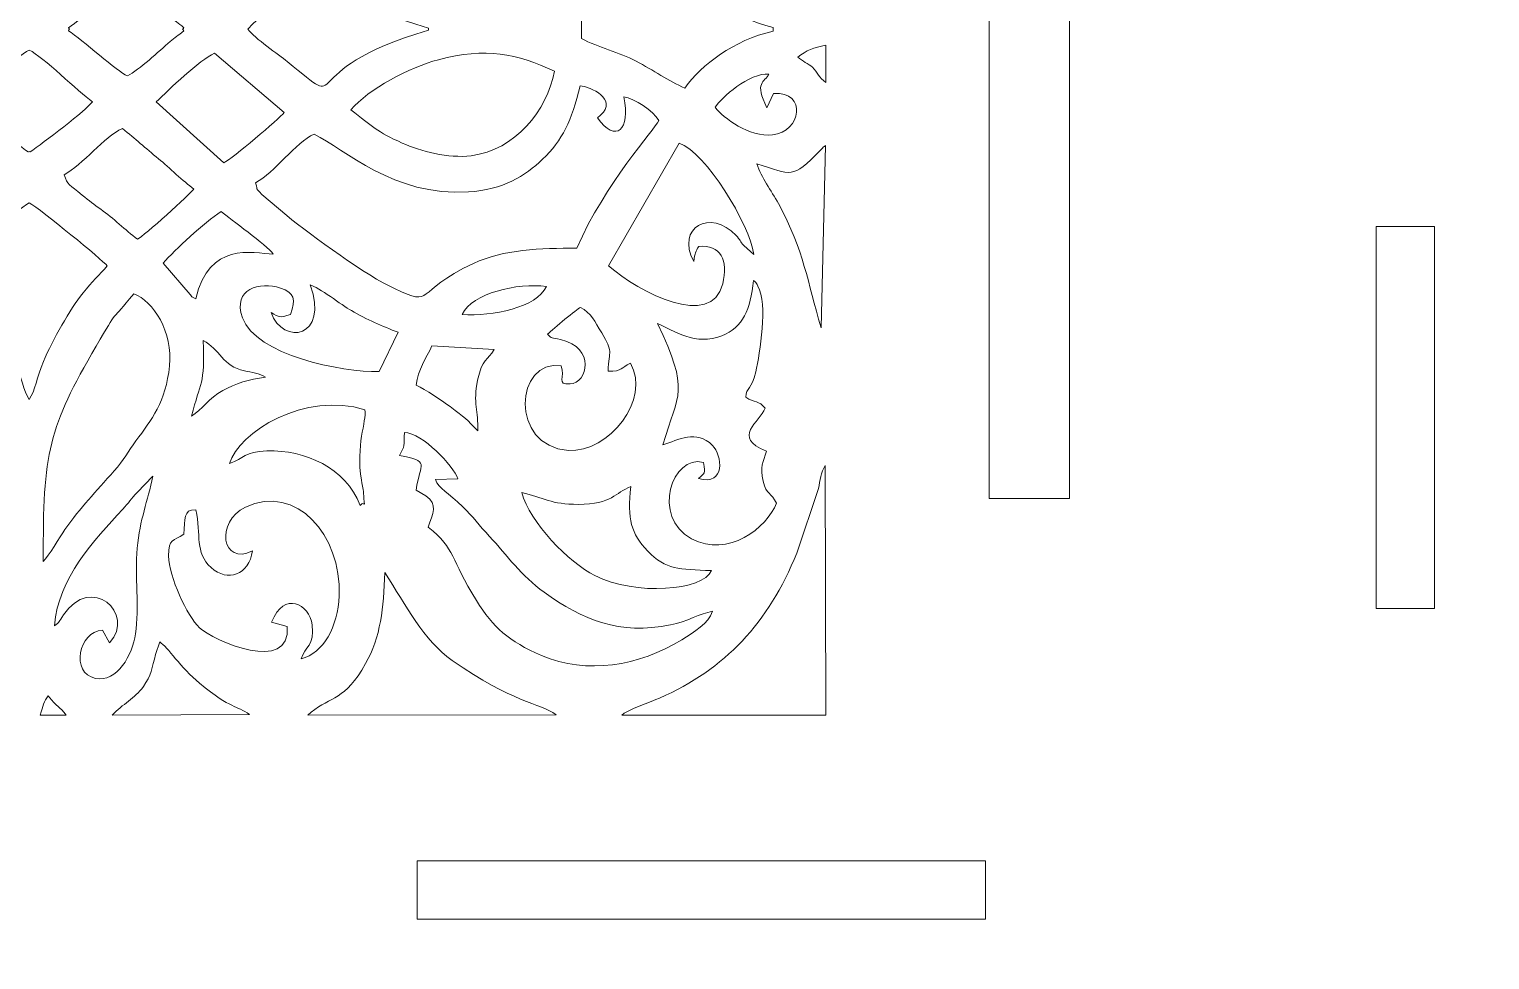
# Model space of a CAD drawing. Header units: millimetres. Extents: x 157 to 646, y -202 to 630.
# Drawn here: x 432.3 to 522.6, y 389 to 446.5 of the extents above; entities that cross this region are included whole.
import ezdxf

# ---------------------------------------------------------------- set-up
doc = ezdxf.new("R2010")
doc.units = ezdxf.units.MM
doc.header["$MEASUREMENT"] = 0
doc.layers.add('layer 1', color=7, linetype='Continuous')

msp = doc.modelspace()

# ---------------------------------------------------------------- linework, layer by layer
at = {"layer": 'layer 1', "color": 240, "lineweight": 9}
for points, knots in [([(157.1514, 506.4766), (157.1514, 506.4766), (157.1514, 391.4766), (157.1514, 391.4766), (157.1514, 391.4766), (157.1399, 390.9431), (157.7854, 387.4766), (161.5119, 387.4766), (161.5119, 387.4766), (280.1487, 387.4766), (428.5206, 387.4501), (534.1882, 387.4501), (534.1882, 387.4501), (534.1882, 394.6359), (534.1882, 389.1493), (534.1882, 407.7217), (534.1882, 407.7217), (529.1451, 409.8348), (525.5787, 414.8287), (525.5787, 420.6156), (525.5787, 420.6156), (525.5787, 420.6156), (525.5787, 481.3641), (525.5787, 481.3641), (525.5787, 481.3641), (525.5787, 487.151), (529.1451, 492.1449), (534.1882, 494.258), (534.1882, 494.258), (534.1882, 494.258), (534.1882, 510.5031), (534.1882, 510.5031), (534.1882, 510.5031), (428.5206, 510.5031), (280.1487, 510.4766), (161.5119, 510.4766), (161.5119, 510.4766), (157.7854, 510.4766), (157.1399, 507.0101), (157.1514, 506.4766)], [0, 0, 0, 0, 0.0909091, 0.0909091, 0.0909091, 0.0909091, 0.1818182, 0.1818182, 0.1818182, 0.1818182, 0.2727273, 0.2727273, 0.2727273, 0.2727273, 0.3636364, 0.3636364, 0.3636364, 0.3636364, 0.4545455, 0.4545455, 0.4545455, 0.4545455, 0.5454545, 0.5454545, 0.5454545, 0.5454545, 0.6363636, 0.6363636, 0.6363636, 0.6363636, 0.7272727, 0.7272727, 0.7272727, 0.7272727, 0.8181818, 0.8181818, 0.8181818, 0.8181818, 1, 1, 1, 1]), ([(456.9811, 446.4098), (448.2666, 443.8997), (452.352, 441.1815), (448.2524, 444.4736), (448.2524, 444.4736), (447.7213, 444.9002), (446.2394, 445.9159), (445.8163, 446.4766), (445.8163, 446.4766), (446.2394, 447.0373), (447.7213, 448.053), (448.2524, 448.4796), (448.2524, 448.4796), (452.352, 451.7717), (448.2666, 449.0535), (456.9811, 446.5434), (456.9811, 446.5434), (456.9811, 446.5434), (456.9811, 446.4098), (456.9811, 446.4098)], [0, 0, 0, 0, 0.1666667, 0.1666667, 0.1666667, 0.1666667, 0.3333333, 0.3333333, 0.3333333, 0.3333333, 0.5, 0.5, 0.5, 0.5, 0.6666667, 0.6666667, 0.6666667, 0.6666667, 1, 1, 1, 1]), ([(472.8265, 442.8439), (471.8741, 443.2558), (470.8482, 443.9595), (469.8248, 444.5007), (469.8248, 444.5007), (468.7705, 445.0581), (467.465, 445.3537), (466.4536, 445.897), (466.4536, 445.897), (466.4536, 445.897), (466.4473, 446.4766), (466.4473, 446.4766), (466.4473, 446.4766), (466.4473, 446.4766), (466.4536, 447.0562), (466.4536, 447.0562), (466.4536, 447.0562), (467.465, 447.5995), (468.7705, 447.8951), (469.8248, 448.4525), (469.8248, 448.4525), (470.8482, 448.9937), (471.8741, 449.6974), (472.8265, 450.1093), (472.8265, 450.1093), (473.9015, 448.642), (475.8324, 447.1802), (478.2864, 446.5898), (478.2864, 446.5898), (478.2864, 446.5898), (478.2864, 446.3634), (478.2864, 446.3634), (478.2864, 446.3634), (475.8324, 445.773), (473.9015, 444.3112), (472.8265, 442.8439)], [0, 0, 0, 0, 0.1, 0.1, 0.1, 0.1, 0.2, 0.2, 0.2, 0.2, 0.3, 0.3, 0.3, 0.3, 0.4, 0.4, 0.4, 0.4, 0.5, 0.5, 0.5, 0.5, 0.6, 0.6, 0.6, 0.6, 0.7, 0.7, 0.7, 0.7, 0.8, 0.8, 0.8, 0.8, 1, 1, 1, 1]), ([(438.3675, 443.5865), (437.7704, 443.8495), (435.5475, 445.8293), (434.7263, 446.3865), (434.7263, 446.3865), (434.741, 446.4137), (434.7609, 446.444), (434.7853, 446.4766), (434.7853, 446.4766), (434.7609, 446.5092), (434.741, 446.5395), (434.7263, 446.5667), (434.7263, 446.5667), (435.5475, 447.1239), (437.7704, 449.1037), (438.3675, 449.3667), (438.3675, 449.3667), (439.1092, 448.974), (440.3116, 447.8495), (441.0074, 447.2377), (441.0074, 447.2377), (441.313, 446.969), (441.4873, 446.8988), (441.8515, 446.5667), (441.8515, 446.5667), (441.8415, 446.5475), (441.8176, 446.5168), (441.782, 446.4766), (441.782, 446.4766), (441.8176, 446.4364), (441.8415, 446.4057), (441.8515, 446.3865), (441.8515, 446.3865), (441.4873, 446.0544), (441.313, 445.9842), (441.0074, 445.7155), (441.0074, 445.7155), (440.3116, 445.1037), (439.1092, 443.9792), (438.3675, 443.5865)], [0, 0, 0, 0, 0.0909091, 0.0909091, 0.0909091, 0.0909091, 0.1818182, 0.1818182, 0.1818182, 0.1818182, 0.2727273, 0.2727273, 0.2727273, 0.2727273, 0.3636364, 0.3636364, 0.3636364, 0.3636364, 0.4545455, 0.4545455, 0.4545455, 0.4545455, 0.5454545, 0.5454545, 0.5454545, 0.5454545, 0.6363636, 0.6363636, 0.6363636, 0.6363636, 0.7272727, 0.7272727, 0.7272727, 0.7272727, 0.8181818, 0.8181818, 0.8181818, 0.8181818, 1, 1, 1, 1]), ([(452.1845, 441.4909), (453.2761, 442.7906), (455.8105, 444.1263), (457.5925, 444.5909), (457.5925, 444.5909), (460.5454, 445.3605), (462.4345, 445.0003), (464.7685, 443.8785), (464.7685, 443.8785), (464.3396, 441.4679), (462.3341, 438.9942), (459.6202, 438.6571), (459.6202, 438.6571), (458.202, 438.481), (456.4956, 438.9402), (455.3558, 439.4447), (455.3558, 439.4447), (453.7988, 440.1336), (453.5024, 440.4737), (452.1845, 441.4909)], [0, 0, 0, 0, 0.1666667, 0.1666667, 0.1666667, 0.1666667, 0.3333333, 0.3333333, 0.3333333, 0.3333333, 0.5, 0.5, 0.5, 0.5, 0.6666667, 0.6666667, 0.6666667, 0.6666667, 1, 1, 1, 1]), ([(479.8175, 444.7546), (480.3424, 445.1689), (480.801, 445.347), (481.5485, 445.4857), (481.5485, 445.4857), (481.5485, 445.4857), (481.5418, 443.1923), (481.5418, 443.1923), (481.5418, 443.1923), (481.1115, 443.4913), (481.0772, 443.7941), (480.7191, 444.1228), (480.7191, 444.1228), (480.4652, 444.3556), (480.1026, 444.4948), (479.8175, 444.7546)], [0, 0, 0, 0, 0.2, 0.2, 0.2, 0.2, 0.4, 0.4, 0.4, 0.4, 0.6, 0.6, 0.6, 0.6, 1, 1, 1, 1]), ([(432.3635, 438.8894), (432.3444, 438.8972), (432.3213, 438.9085), (432.2951, 438.9223), (432.2951, 438.9223), (432.2689, 438.9085), (432.2458, 438.8972), (432.2267, 438.8894), (432.2267, 438.8894), (431.4868, 439.4455), (428.7272, 441.4687), (428.3886, 441.9975), (428.3886, 441.9975), (429.2736, 442.6081), (431.4428, 444.7922), (432.2951, 445.1846), (432.2951, 445.1846), (433.1474, 444.7922), (435.3166, 442.6081), (436.2016, 441.9975), (436.2016, 441.9975), (435.863, 441.4687), (433.1034, 439.4455), (432.3635, 438.8894)], [0, 0, 0, 0, 0.1428571, 0.1428571, 0.1428571, 0.1428571, 0.2857143, 0.2857143, 0.2857143, 0.2857143, 0.4285714, 0.4285714, 0.4285714, 0.4285714, 0.5714286, 0.5714286, 0.5714286, 0.5714286, 0.7142857, 0.7142857, 0.7142857, 0.7142857, 1, 1, 1, 1]), ([(444.3384, 438.229), (444.3384, 438.229), (440.1517, 441.9805), (440.1517, 441.9805), (440.1517, 441.9805), (440.9253, 442.7477), (442.8318, 444.569), (443.7558, 444.995), (443.7558, 444.995), (443.7558, 444.995), (448.0564, 441.3277), (448.0564, 441.3277), (448.0564, 441.3277), (447.7586, 440.9508), (444.8244, 438.457), (444.3384, 438.229)], [0, 0, 0, 0, 0.2, 0.2, 0.2, 0.2, 0.4, 0.4, 0.4, 0.4, 0.6, 0.6, 0.6, 0.6, 1, 1, 1, 1]), ([(474.7117, 441.6541), (475.0427, 442.2144), (476.8524, 443.8088), (478.0367, 443.7066), (478.0367, 443.7066), (477.7592, 443.1802), (477.1035, 443.2255), (477.9032, 441.6242), (477.9032, 441.6242), (477.9032, 441.6242), (478.3129, 442.5054), (478.3129, 442.5054), (478.3129, 442.5054), (480.4165, 442.6324), (480.0437, 440.1423), (478.2463, 439.9516), (478.2463, 439.9516), (476.8408, 439.8024), (475.2042, 440.9788), (474.7117, 441.6541)], [0, 0, 0, 0, 0.1666667, 0.1666667, 0.1666667, 0.1666667, 0.3333333, 0.3333333, 0.3333333, 0.3333333, 0.5, 0.5, 0.5, 0.5, 0.6666667, 0.6666667, 0.6666667, 0.6666667, 1, 1, 1, 1]), ([(466.1554, 432.9512), (463.9125, 432.9422), (461.6185, 432.8692), (459.7715, 432.0064), (459.7715, 432.0064), (455.9272, 430.2108), (457.4516, 429.2841), (454.8792, 430.4469), (454.8792, 430.4469), (453.1909, 431.2098), (449.817, 433.6811), (448.2153, 434.9595), (448.2153, 434.9595), (448.2153, 434.9595), (446.683, 436.2583), (446.683, 436.2583), (446.683, 436.2583), (446.2144, 436.8027), (446.488, 436.3353), (446.296, 436.9925), (446.296, 436.9925), (447.4498, 437.5959), (448.7717, 439.4714), (449.9138, 439.9906), (449.9138, 439.9906), (451.8155, 439.0578), (454.7993, 436.1307), (459.4641, 436.4191), (459.4641, 436.4191), (461.5724, 436.5495), (462.9527, 437.4089), (464.0301, 438.4382), (464.0301, 438.4382), (465.2783, 439.6306), (465.8173, 440.7759), (466.3646, 442.9853), (466.3646, 442.9853), (466.9825, 442.9132), (468.7177, 442.1618), (467.6244, 441.162), (467.6244, 441.162), (467.6244, 441.162), (467.4285, 441.0014), (467.4285, 441.0014), (467.4285, 441.0014), (468.5592, 439.403), (469.5099, 440.2566), (469.0565, 442.289), (469.0565, 442.289), (469.7186, 442.2051), (470.8821, 441.4368), (471.2191, 440.8381), (471.2191, 440.8381), (470.9776, 440.276), (467.9089, 436.9668), (466.1554, 432.9512)], [0, 0, 0, 0, 0.0666667, 0.0666667, 0.0666667, 0.0666667, 0.1333333, 0.1333333, 0.1333333, 0.1333333, 0.2, 0.2, 0.2, 0.2, 0.2666667, 0.2666667, 0.2666667, 0.2666667, 0.3333333, 0.3333333, 0.3333333, 0.3333333, 0.4, 0.4, 0.4, 0.4, 0.4666667, 0.4666667, 0.4666667, 0.4666667, 0.5333333, 0.5333333, 0.5333333, 0.5333333, 0.6, 0.6, 0.6, 0.6, 0.6666667, 0.6666667, 0.6666667, 0.6666667, 0.7333333, 0.7333333, 0.7333333, 0.7333333, 0.8, 0.8, 0.8, 0.8, 0.8666667, 0.8666667, 0.8666667, 0.8666667, 1, 1, 1, 1]), ([(438.9833, 433.5034), (438.2296, 434.067), (437.498, 434.8025), (436.7263, 435.346), (436.7263, 435.346), (436.2745, 435.6642), (436.0238, 435.8649), (435.5675, 436.2312), (435.5675, 436.2312), (434.7722, 436.8694), (434.6738, 436.8431), (434.4516, 437.487), (434.4516, 437.487), (435.6261, 438.0974), (436.9127, 439.8384), (438.0596, 440.3447), (438.0596, 440.3447), (438.8621, 439.6835), (439.4631, 439.1548), (440.2905, 438.4705), (440.2905, 438.4705), (440.9587, 437.9178), (441.8203, 437.0786), (442.4689, 436.5953), (442.4689, 436.5953), (442.2587, 436.3013), (439.3788, 433.6739), (438.9833, 433.5034)], [0, 0, 0, 0, 0.125, 0.125, 0.125, 0.125, 0.25, 0.25, 0.25, 0.25, 0.375, 0.375, 0.375, 0.375, 0.5, 0.5, 0.5, 0.5, 0.625, 0.625, 0.625, 0.625, 0.75, 0.75, 0.75, 0.75, 1, 1, 1, 1]), ([(473.3906, 432.124), (473.4633, 432.6561), (473.492, 432.73), (473.6913, 433.054), (473.6913, 433.054), (475.0399, 433.1502), (475.5255, 432.2097), (475.1751, 430.7389), (475.1751, 430.7389), (474.5012, 427.911), (470.0108, 430.1863), (468.1227, 431.8629), (468.1227, 431.8629), (468.1227, 431.8629), (472.4788, 439.4328), (472.4788, 439.4328), (472.4788, 439.4328), (474.1191, 438.8906), (476.8393, 434.4236), (477.1033, 432.5619), (477.1033, 432.5619), (477.1033, 432.5619), (476.4714, 433.1001), (476.4714, 433.1001), (476.4714, 433.1001), (476.2585, 433.3685), (476.2678, 433.45), (476.0001, 433.7334), (476.0001, 433.7334), (474.425, 435.4008), (472.2466, 434.2449), (473.3906, 432.124)], [0, 0, 0, 0, 0.1111111, 0.1111111, 0.1111111, 0.1111111, 0.2222222, 0.2222222, 0.2222222, 0.2222222, 0.3333333, 0.3333333, 0.3333333, 0.3333333, 0.4444444, 0.4444444, 0.4444444, 0.4444444, 0.5555556, 0.5555556, 0.5555556, 0.5555556, 0.6666667, 0.6666667, 0.6666667, 0.6666667, 0.7777778, 0.7777778, 0.7777778, 0.7777778, 1, 1, 1, 1]), ([(477.2925, 438.1502), (479.4842, 437.5087), (479.4128, 437.1324), (481.2299, 439.0106), (481.2299, 439.0106), (481.4535, 439.2417), (481.2822, 439.0935), (481.5402, 439.2999), (481.5402, 439.2999), (481.5402, 439.2999), (481.2559, 428.0303), (481.2559, 428.0303), (481.2559, 428.0303), (480.409, 430.8895), (480.2211, 432.7101), (478.6205, 435.6968), (478.6205, 435.6968), (478.1709, 436.5357), (477.5588, 437.2835), (477.2925, 438.1502)], [0, 0, 0, 0, 0.1666667, 0.1666667, 0.1666667, 0.1666667, 0.3333333, 0.3333333, 0.3333333, 0.3333333, 0.5, 0.5, 0.5, 0.5, 0.6666667, 0.6666667, 0.6666667, 0.6666667, 1, 1, 1, 1]), ([(432.2951, 435.7411), (433.0229, 435.339), (436.8321, 432.2033), (437.1165, 431.8629), (437.1165, 431.8629), (436.6538, 431.2967), (436.1707, 430.8711), (435.6331, 430.1904), (435.6331, 430.1904), (434.7909, 429.1242), (433.7656, 427.3163), (433.1746, 425.9315), (433.1746, 425.9315), (432.7553, 424.9494), (432.6699, 424.1422), (432.2951, 423.5912), (432.2951, 423.5912), (431.9203, 424.1422), (431.8349, 424.9494), (431.4156, 425.9315), (431.4156, 425.9315), (430.8246, 427.3163), (429.7993, 429.1242), (428.9571, 430.1904), (428.9571, 430.1904), (428.4195, 430.8711), (427.9364, 431.2967), (427.4737, 431.8629), (427.4737, 431.8629), (427.7581, 432.2033), (431.5673, 435.339), (432.2951, 435.7411)], [0, 0, 0, 0, 0.1111111, 0.1111111, 0.1111111, 0.1111111, 0.2222222, 0.2222222, 0.2222222, 0.2222222, 0.3333333, 0.3333333, 0.3333333, 0.3333333, 0.4444444, 0.4444444, 0.4444444, 0.4444444, 0.5555556, 0.5555556, 0.5555556, 0.5555556, 0.6666667, 0.6666667, 0.6666667, 0.6666667, 0.7777778, 0.7777778, 0.7777778, 0.7777778, 1, 1, 1, 1]), ([(442.5903, 429.8204), (442.0506, 430.1143), (442.5662, 429.773), (442.2509, 430.073), (442.2509, 430.073), (442.2509, 430.073), (440.5733, 432.0129), (440.5733, 432.0129), (440.5733, 432.0129), (441.2992, 432.8596), (443.1142, 434.5128), (444.168, 435.2157), (444.168, 435.2157), (444.7193, 434.7224), (446.9711, 433.1572), (447.3848, 432.5779), (447.3848, 432.5779), (446.0802, 432.6423), (443.4194, 433.3693), (442.5903, 429.8204)], [0, 0, 0, 0, 0.1666667, 0.1666667, 0.1666667, 0.1666667, 0.3333333, 0.3333333, 0.3333333, 0.3333333, 0.5, 0.5, 0.5, 0.5, 0.6666667, 0.6666667, 0.6666667, 0.6666667, 1, 1, 1, 1]), ([(519.1882, 434.2766), (519.1882, 434.2766), (515.5882, 434.2766), (515.5882, 434.2766), (515.5882, 434.2766), (515.5882, 434.2766), (515.5882, 410.6766), (515.5882, 410.6766), (515.5882, 410.6766), (515.5882, 410.6766), (519.1882, 410.6766), (519.1882, 410.6766), (519.1882, 410.6766), (519.1882, 410.6766), (519.1882, 434.2766), (519.1882, 434.2766)], [0, 0, 0, 0, 0.2, 0.2, 0.2, 0.2, 0.4, 0.4, 0.4, 0.4, 0.6, 0.6, 0.6, 0.6, 1, 1, 1, 1]), ([(453.9354, 425.3174), (451.6045, 425.2736), (446.2913, 426.3423), (445.4805, 428.6404), (445.4805, 428.6404), (444.8443, 430.4435), (446.553, 430.8957), (447.8267, 430.4794), (447.8267, 430.4794), (448.7169, 430.1885), (448.772, 429.7933), (448.4552, 428.837), (448.4552, 428.837), (447.722, 428.6422), (447.8099, 428.6579), (447.2458, 428.9741), (447.2458, 428.9741), (447.9953, 426.8935), (450.8603, 427.3943), (449.6646, 430.6853), (449.6646, 430.6853), (450.1851, 430.5203), (451.6253, 429.431), (452.2162, 429.0847), (452.2162, 429.0847), (453.1628, 428.53), (454.1372, 428.1235), (455.1089, 427.7438), (455.1089, 427.7438), (455.1089, 427.7438), (453.9354, 425.3174), (453.9354, 425.3174)], [0, 0, 0, 0, 0.1111111, 0.1111111, 0.1111111, 0.1111111, 0.2222222, 0.2222222, 0.2222222, 0.2222222, 0.3333333, 0.3333333, 0.3333333, 0.3333333, 0.4444444, 0.4444444, 0.4444444, 0.4444444, 0.5555556, 0.5555556, 0.5555556, 0.5555556, 0.6666667, 0.6666667, 0.6666667, 0.6666667, 0.7777778, 0.7777778, 0.7777778, 0.7777778, 1, 1, 1, 1]), ([(459.06, 428.8474), (459.6758, 430.1749), (462.4715, 430.8074), (464.2776, 430.5791), (464.2776, 430.5791), (463.6736, 429.272), (460.9438, 428.7141), (459.06, 428.8474)], [0, 0, 0, 0, 0.3333333, 0.3333333, 0.3333333, 0.3333333, 1, 1, 1, 1]), ([(473.9779, 419.7029), (474.1126, 418.9191), (474.1033, 419.1316), (473.6693, 418.705), (473.6693, 418.705), (475.399, 418.2467), (475.1415, 420.1406), (474.5379, 420.7577), (474.5379, 420.7577), (473.5531, 421.7645), (472.4243, 421.0991), (471.4724, 420.7852), (471.4724, 420.7852), (472.4455, 424.0698), (473.159, 424.0238), (471.144, 428.2984), (471.144, 428.2984), (472.1067, 427.8451), (473.5403, 426.8892), (475.1112, 427.5239), (475.1112, 427.5239), (476.4395, 428.0608), (476.8896, 429.1303), (477.0777, 430.9539), (477.0777, 430.9539), (477.333, 430.6978), (477.1717, 430.932), (477.3535, 430.5933), (477.3535, 430.5933), (477.9695, 429.4864), (477.4753, 426.4885), (477.2164, 425.2943), (477.2164, 425.2943), (476.9724, 424.1682), (476.6364, 424.3895), (476.598, 423.73), (476.598, 423.73), (477.1525, 423.3891), (477.4075, 423.5377), (477.7947, 423.0508), (477.7947, 423.0508), (477.4789, 422.19), (475.6969, 421.2712), (477.8739, 420.4004), (477.8739, 420.4004), (477.6918, 419.6959), (477.4448, 419.4865), (477.6776, 418.5356), (477.6776, 418.5356), (477.888, 417.677), (478.1867, 417.8745), (478.5023, 417.1761), (478.5023, 417.1761), (477.9064, 415.6802), (475.5204, 413.7693), (473.2486, 414.985), (473.2486, 414.985), (470.7436, 416.3253), (472.058, 420.2298), (473.9779, 419.7029)], [0, 0, 0, 0, 0.0625, 0.0625, 0.0625, 0.0625, 0.125, 0.125, 0.125, 0.125, 0.1875, 0.1875, 0.1875, 0.1875, 0.25, 0.25, 0.25, 0.25, 0.3125, 0.3125, 0.3125, 0.3125, 0.375, 0.375, 0.375, 0.375, 0.4375, 0.4375, 0.4375, 0.4375, 0.5, 0.5, 0.5, 0.5, 0.5625, 0.5625, 0.5625, 0.5625, 0.625, 0.625, 0.625, 0.625, 0.6875, 0.6875, 0.6875, 0.6875, 0.75, 0.75, 0.75, 0.75, 0.8125, 0.8125, 0.8125, 0.8125, 0.875, 0.875, 0.875, 0.875, 1, 1, 1, 1]), ([(433.1679, 413.5851), (433.1301, 420.4074), (433.502, 421.8211), (436.4353, 426.8984), (436.4353, 426.8984), (437.8448, 429.3382), (437.3016, 428.3016), (438.7556, 430.1185), (438.7556, 430.1185), (439.9806, 429.6897), (441.1855, 427.7342), (440.9704, 425.678), (440.9704, 425.678), (440.7333, 423.4107), (439.8673, 422.3637), (438.8883, 421.0289), (438.8883, 421.0289), (438.4284, 420.4018), (438.1236, 419.8166), (437.554, 419.1811), (437.554, 419.1811), (436.3675, 417.8572), (435.4833, 416.9322), (434.5055, 415.5631), (434.5055, 415.5631), (434.167, 415.089), (433.5083, 413.9088), (433.1679, 413.5851)], [0, 0, 0, 0, 0.125, 0.125, 0.125, 0.125, 0.25, 0.25, 0.25, 0.25, 0.375, 0.375, 0.375, 0.375, 0.5, 0.5, 0.5, 0.5, 0.625, 0.625, 0.625, 0.625, 0.75, 0.75, 0.75, 0.75, 1, 1, 1, 1]), ([(465.1848, 425.6654), (465.4679, 424.9681), (464.832, 424.5005), (465.7389, 424.555), (465.7389, 424.555), (466.8309, 424.6206), (467.3249, 426.8013), (465.1554, 427.2992), (465.1554, 427.2992), (464.5498, 427.4382), (464.6548, 427.3403), (464.3414, 427.62), (464.3414, 427.62), (464.7304, 427.9989), (466.1506, 429.1772), (466.3864, 429.284), (466.3864, 429.284), (467.0331, 428.9363), (467.2678, 428.4341), (467.6931, 427.7043), (467.6931, 427.7043), (468.4172, 426.4618), (468.1563, 426.7094), (468.0878, 425.3399), (468.0878, 425.3399), (469.0149, 425.3214), (468.8538, 425.5664), (469.4653, 425.8363), (469.4653, 425.8363), (470.758, 423.6025), (468.1326, 420.2891), (465.63, 420.4496), (465.63, 420.4496), (461.9364, 420.6865), (462.3637, 426.1334), (465.1848, 425.6654)], [0, 0, 0, 0, 0.1, 0.1, 0.1, 0.1, 0.2, 0.2, 0.2, 0.2, 0.3, 0.3, 0.3, 0.3, 0.4, 0.4, 0.4, 0.4, 0.5, 0.5, 0.5, 0.5, 0.6, 0.6, 0.6, 0.6, 0.7, 0.7, 0.7, 0.7, 0.8, 0.8, 0.8, 0.8, 1, 1, 1, 1]), ([(442.3294, 422.5543), (442.8741, 424.7309), (443.164, 424.4535), (443.0612, 427.2389), (443.0612, 427.2389), (444.0718, 426.7059), (444.2413, 425.6531), (445.6107, 425.363), (445.6107, 425.363), (446.0397, 425.2724), (446.5684, 425.2223), (446.9053, 424.9706), (446.9053, 424.9706), (445.8869, 424.8598), (445.0406, 424.5801), (444.2618, 424.1441), (444.2618, 424.1441), (443.393, 423.6579), (442.9876, 422.9897), (442.3294, 422.5543)], [0, 0, 0, 0, 0.1666667, 0.1666667, 0.1666667, 0.1666667, 0.3333333, 0.3333333, 0.3333333, 0.3333333, 0.5, 0.5, 0.5, 0.5, 0.6666667, 0.6666667, 0.6666667, 0.6666667, 1, 1, 1, 1]), ([(460.0296, 421.6551), (459.3395, 422.3685), (459.2407, 422.4768), (458.3247, 423.1498), (458.3247, 423.1498), (457.7725, 423.5555), (456.8027, 424.2105), (456.2255, 424.4735), (456.2255, 424.4735), (456.3417, 425.4351), (456.8358, 426.1479), (457.1977, 426.9012), (457.1977, 426.9012), (457.1977, 426.9012), (461.0435, 426.6863), (461.0435, 426.6863), (461.0435, 426.6863), (460.6595, 425.9801), (460.3109, 426.1627), (460.0191, 424.7804), (460.0191, 424.7804), (459.7158, 423.3436), (460.084, 422.8927), (460.0296, 421.6551)], [0, 0, 0, 0, 0.1428571, 0.1428571, 0.1428571, 0.1428571, 0.2857143, 0.2857143, 0.2857143, 0.2857143, 0.4285714, 0.4285714, 0.4285714, 0.4285714, 0.5714286, 0.5714286, 0.5714286, 0.5714286, 0.7142857, 0.7142857, 0.7142857, 0.7142857, 1, 1, 1, 1]), ([(452.7581, 417.0449), (451.8466, 419.3737), (449.3588, 420.4939), (446.9967, 420.4128), (446.9967, 420.4128), (445.5816, 420.3642), (445.6035, 419.9516), (444.6881, 419.6284), (444.6881, 419.6284), (445.1924, 421.5598), (449.3918, 424.132), (453.0563, 422.951), (453.0563, 422.951), (453.1468, 422.223), (452.4892, 420.7781), (452.8314, 418.6041), (452.8314, 418.6041), (452.8515, 418.4763), (452.9571, 417.9714), (452.9611, 417.9155), (452.9611, 417.9155), (453.0607, 416.5221), (453.058, 417.4627), (452.7581, 417.0449)], [0, 0, 0, 0, 0.1428571, 0.1428571, 0.1428571, 0.1428571, 0.2857143, 0.2857143, 0.2857143, 0.2857143, 0.4285714, 0.4285714, 0.4285714, 0.4285714, 0.5714286, 0.5714286, 0.5714286, 0.5714286, 0.7142857, 0.7142857, 0.7142857, 0.7142857, 1, 1, 1, 1]), ([(456.9725, 415.7073), (457.2373, 416.5375), (457.6011, 417.1269), (456.8246, 417.6342), (456.8246, 417.6342), (456.8246, 417.6342), (456.2125, 417.9921), (456.2125, 417.9921), (456.2125, 417.9921), (456.482, 419.7094), (457.1062, 419.7631), (455.1953, 420.1314), (455.1953, 420.1314), (455.5282, 420.769), (455.4713, 420.6917), (455.4944, 421.5615), (455.4944, 421.5615), (456.6268, 421.5144), (458.5172, 419.493), (458.8048, 418.6992), (458.8048, 418.6992), (458.8048, 418.6992), (457.4087, 418.6497), (457.4087, 418.6497), (457.4087, 418.6497), (457.6271, 418.0564), (458.2012, 417.854), (459.1062, 416.9656), (459.1062, 416.9656), (459.7661, 416.3177), (460.089, 415.8506), (460.7596, 415.1292), (460.7596, 415.1292), (461.8508, 413.9557), (462.7125, 412.6983), (464.1271, 411.682), (464.1271, 411.682), (466.5339, 409.9529), (468.7905, 409.0236), (471.9439, 409.6625), (471.9439, 409.6625), (472.9359, 409.8635), (473.813, 410.3757), (474.5408, 410.501), (474.5408, 410.501), (474.3147, 409.7623), (473.3995, 409.2133), (472.6431, 408.7479), (472.6431, 408.7479), (469.9923, 407.1168), (466.7906, 406.569), (463.9724, 407.7788), (463.9724, 407.7788), (461.9152, 408.6618), (461.0065, 409.4882), (459.9495, 411.1705), (459.9495, 411.1705), (458.297, 413.8005), (458.6827, 414.3147), (456.9725, 415.7073)], [0, 0, 0, 0, 0.0625, 0.0625, 0.0625, 0.0625, 0.125, 0.125, 0.125, 0.125, 0.1875, 0.1875, 0.1875, 0.1875, 0.25, 0.25, 0.25, 0.25, 0.3125, 0.3125, 0.3125, 0.3125, 0.375, 0.375, 0.375, 0.375, 0.4375, 0.4375, 0.4375, 0.4375, 0.5, 0.5, 0.5, 0.5, 0.5625, 0.5625, 0.5625, 0.5625, 0.625, 0.625, 0.625, 0.625, 0.6875, 0.6875, 0.6875, 0.6875, 0.75, 0.75, 0.75, 0.75, 0.8125, 0.8125, 0.8125, 0.8125, 0.875, 0.875, 0.875, 0.875, 1, 1, 1, 1]), ([(468.9282, 404.0766), (469.1719, 404.3676), (470.8026, 404.9359), (471.2731, 405.1419), (471.2731, 405.1419), (475.3411, 406.9221), (477.9857, 409.7755), (479.7608, 414.0953), (479.7608, 414.0953), (479.7608, 414.0953), (481.0901, 418.0952), (481.0901, 418.0952), (481.0901, 418.0952), (481.2015, 418.5771), (481.2498, 419.0929), (481.5066, 419.5032), (481.5066, 419.5032), (481.5066, 419.5032), (481.5485, 404.0766), (481.5485, 404.0766), (481.5485, 404.0766), (481.5485, 404.0766), (468.9282, 404.0766), (468.9282, 404.0766)], [0, 0, 0, 0, 0.1428571, 0.1428571, 0.1428571, 0.1428571, 0.2857143, 0.2857143, 0.2857143, 0.2857143, 0.4285714, 0.4285714, 0.4285714, 0.4285714, 0.5714286, 0.5714286, 0.5714286, 0.5714286, 0.7142857, 0.7142857, 0.7142857, 0.7142857, 1, 1, 1, 1]), ([(436.828, 409.3325), (436.828, 409.3325), (437.2656, 408.5619), (437.2656, 408.5619), (437.2656, 408.5619), (438.9125, 410.3599), (436.1073, 412.8458), (434.4175, 410.278), (434.4175, 410.278), (434.1132, 409.8151), (434.1866, 409.8623), (433.8489, 409.5987), (433.8489, 409.5987), (434.1057, 412.6007), (436.2857, 414.8522), (438.0834, 416.825), (438.0834, 416.825), (438.4262, 417.2011), (438.6302, 417.4636), (438.9623, 417.8523), (438.9623, 417.8523), (438.9623, 417.8523), (439.9338, 418.8605), (439.9338, 418.8605), (439.9338, 418.8605), (439.6219, 417.2794), (439.1374, 416.2029), (438.9765, 414.4069), (438.9765, 414.4069), (438.8208, 412.6696), (439.1076, 410.742), (438.871, 409.1015), (438.871, 409.1015), (438.6869, 407.8257), (437.7326, 406.0693), (436.3848, 406.3577), (436.3848, 406.3577), (434.8329, 406.6898), (435.3445, 409.2605), (436.828, 409.3325)], [0, 0, 0, 0, 0.0909091, 0.0909091, 0.0909091, 0.0909091, 0.1818182, 0.1818182, 0.1818182, 0.1818182, 0.2727273, 0.2727273, 0.2727273, 0.2727273, 0.3636364, 0.3636364, 0.3636364, 0.3636364, 0.4545455, 0.4545455, 0.4545455, 0.4545455, 0.5454545, 0.5454545, 0.5454545, 0.5454545, 0.6363636, 0.6363636, 0.6363636, 0.6363636, 0.7272727, 0.7272727, 0.7272727, 0.7272727, 0.8181818, 0.8181818, 0.8181818, 0.8181818, 1, 1, 1, 1]), ([(449.114, 407.5667), (449.326, 408.3158), (449.9652, 408.3885), (449.7919, 409.6644), (449.7919, 409.6644), (449.6195, 410.933), (448.0582, 411.8012), (447.2796, 409.8326), (447.2796, 409.8326), (447.2796, 409.8326), (448.2389, 409.5589), (448.2389, 409.5589), (448.2389, 409.5589), (448.5399, 406.5807), (443.638, 408.6968), (442.8196, 409.49), (442.8196, 409.49), (442.0728, 410.2139), (440.9297, 412.6306), (440.9156, 413.9253), (440.9156, 413.9253), (440.9032, 415.0613), (441.2138, 414.7887), (441.8473, 415.2631), (441.8473, 415.2631), (441.9795, 416.2015), (441.7711, 416.7983), (442.606, 416.7813), (442.606, 416.7813), (442.9335, 415.1847), (442.51, 414.1549), (443.5462, 413.2042), (443.5462, 413.2042), (444.5518, 412.2815), (445.8931, 412.7385), (446.0937, 414.247), (446.0937, 414.247), (444.2032, 413.2595), (443.7725, 416.0663), (445.672, 416.9444), (445.672, 416.9444), (448.8076, 418.3938), (451.6069, 415.247), (451.4555, 411.4593), (451.4555, 411.4593), (451.3791, 409.5474), (450.4958, 407.9156), (449.114, 407.5667)], [0, 0, 0, 0, 0.0769231, 0.0769231, 0.0769231, 0.0769231, 0.1538462, 0.1538462, 0.1538462, 0.1538462, 0.2307692, 0.2307692, 0.2307692, 0.2307692, 0.3076923, 0.3076923, 0.3076923, 0.3076923, 0.3846154, 0.3846154, 0.3846154, 0.3846154, 0.4615385, 0.4615385, 0.4615385, 0.4615385, 0.5384615, 0.5384615, 0.5384615, 0.5384615, 0.6153846, 0.6153846, 0.6153846, 0.6153846, 0.6923077, 0.6923077, 0.6923077, 0.6923077, 0.7692308, 0.7692308, 0.7692308, 0.7692308, 0.8461538, 0.8461538, 0.8461538, 0.8461538, 1, 1, 1, 1]), ([(462.7477, 417.8526), (464.0686, 417.5202), (464.605, 417.0997), (466.2336, 417.1113), (466.2336, 417.1113), (468.3663, 417.1267), (468.4961, 417.8271), (469.4954, 418.2139), (469.4954, 418.2139), (469.2617, 416.1856), (469.5069, 415.3189), (470.5333, 414.2303), (470.5333, 414.2303), (471.6651, 413.0302), (472.478, 413.1275), (474.4755, 413.014), (474.4755, 413.014), (473.9983, 411.7846), (469.7833, 411.4337), (467.2652, 412.7124), (467.2652, 412.7124), (465.6606, 413.5273), (463.2559, 415.9815), (462.7477, 417.8526)], [0, 0, 0, 0, 0.1428571, 0.1428571, 0.1428571, 0.1428571, 0.2857143, 0.2857143, 0.2857143, 0.2857143, 0.4285714, 0.4285714, 0.4285714, 0.4285714, 0.5714286, 0.5714286, 0.5714286, 0.5714286, 0.7142857, 0.7142857, 0.7142857, 0.7142857, 1, 1, 1, 1]), ([(449.5254, 404.0766), (449.5254, 404.0766), (449.7201, 404.2724), (449.7201, 404.2724), (449.7201, 404.2724), (450.9798, 405.2532), (451.8052, 404.9868), (453.0961, 407.2674), (453.0961, 407.2674), (454.033, 408.9226), (454.1999, 410.6924), (454.2812, 412.8985), (454.2812, 412.8985), (455.6346, 410.8238), (456.6502, 408.7348), (458.4558, 407.4646), (458.4558, 407.4646), (462.174, 404.8491), (463.8642, 404.8351), (464.8724, 404.1115), (464.8724, 404.1115), (464.8724, 404.1115), (449.5254, 404.0766), (449.5254, 404.0766)], [0, 0, 0, 0, 0.1428571, 0.1428571, 0.1428571, 0.1428571, 0.2857143, 0.2857143, 0.2857143, 0.2857143, 0.4285714, 0.4285714, 0.4285714, 0.4285714, 0.5714286, 0.5714286, 0.5714286, 0.5714286, 0.7142857, 0.7142857, 0.7142857, 0.7142857, 1, 1, 1, 1]), ([(437.4166, 404.0766), (438.0787, 404.7804), (438.8089, 405.107), (439.3545, 405.8522), (439.3545, 405.8522), (439.8335, 406.5062), (439.9, 407.0291), (440.1035, 407.824), (440.1035, 407.824), (440.1035, 407.824), (440.3688, 408.6066), (440.3688, 408.6066), (440.3688, 408.6066), (440.8531, 408.3003), (441.673, 407.0076), (442.8214, 406.0658), (442.8214, 406.0658), (444.8581, 404.3957), (445.0857, 404.7212), (445.9183, 404.1236), (445.9183, 404.1236), (445.9183, 404.1236), (437.4166, 404.0766), (437.4166, 404.0766)], [0, 0, 0, 0, 0.1428571, 0.1428571, 0.1428571, 0.1428571, 0.2857143, 0.2857143, 0.2857143, 0.2857143, 0.4285714, 0.4285714, 0.4285714, 0.4285714, 0.5714286, 0.5714286, 0.5714286, 0.5714286, 0.7142857, 0.7142857, 0.7142857, 0.7142857, 1, 1, 1, 1]), ([(432.9663, 404.0838), (433.1615, 404.6768), (433.1752, 404.9169), (433.4768, 405.2812), (433.4768, 405.2812), (434.0351, 404.5392), (434.1719, 404.6673), (434.5735, 404.0873), (434.5735, 404.0873), (434.5735, 404.0873), (432.9663, 404.0838), (432.9663, 404.0838)], [0, 0, 0, 0, 0.25, 0.25, 0.25, 0.25, 0.5, 0.5, 0.5, 0.5, 1, 1, 1, 1]), ([(456.2768, 391.4766), (456.2768, 391.4766), (456.2768, 395.0766), (456.2768, 395.0766), (456.2768, 395.0766), (456.2768, 395.0766), (491.4328, 395.0766), (491.4328, 395.0766), (491.4328, 395.0766), (491.4328, 395.0766), (491.4328, 391.4766), (491.4328, 391.4766), (491.4328, 391.4766), (491.4328, 391.4766), (456.2768, 391.4766), (456.2768, 391.4766)], [0, 0, 0, 0, 0.2, 0.2, 0.2, 0.2, 0.4, 0.4, 0.4, 0.4, 0.6, 0.6, 0.6, 0.6, 1, 1, 1, 1])]:
    msp.add_open_spline(points, degree=3, knots=knots, dxfattribs=at)
at = {"layer": 'layer 1', "color": 250, "lineweight": 9}
msp.add_open_spline([(515.5878, 493.7359), (515.5878, 493.7359), (496.6126, 493.7359), (496.6126, 493.7359), (496.6126, 493.7359), (496.6126, 493.7359), (496.6126, 417.4766), (496.6126, 417.4766), (496.6126, 417.4766), (496.6126, 417.4766), (491.6576, 417.4766), (491.6576, 417.4766), (491.6576, 417.4766), (491.6576, 417.4766), (491.6576, 493.7359), (491.6576, 493.7359), (491.6576, 493.7359), (491.6576, 493.7359), (293.0948, 493.7359), (293.0948, 493.7359), (293.0948, 493.7359), (293.0948, 493.7359), (293.0948, 417.4766), (293.0948, 417.4766), (293.0948, 417.4766), (293.0948, 417.4766), (288.0963, 417.4766), (288.0963, 417.4766), (288.0963, 417.4766), (288.0963, 417.4766), (288.0963, 493.7359), (288.0963, 493.7359), (288.0963, 493.7359), (288.0963, 493.7359), (168.7882, 493.7359), (168.7882, 493.7359), (168.7882, 493.7359), (168.7882, 493.7359), (168.7882, 498.8766), (168.7882, 498.8766), (168.7882, 498.8766), (168.7882, 498.8766), (515.5878, 498.8766), (515.5878, 498.8766), (515.5878, 498.8766), (515.5878, 498.8766), (515.5878, 493.7359), (515.5878, 493.7359)], degree=3, knots=[0, 0, 0, 0, 0.0769231, 0.0769231, 0.0769231, 0.0769231, 0.1538462, 0.1538462, 0.1538462, 0.1538462, 0.2307692, 0.2307692, 0.2307692, 0.2307692, 0.3076923, 0.3076923, 0.3076923, 0.3076923, 0.3846154, 0.3846154, 0.3846154, 0.3846154, 0.4615385, 0.4615385, 0.4615385, 0.4615385, 0.5384615, 0.5384615, 0.5384615, 0.5384615, 0.6153846, 0.6153846, 0.6153846, 0.6153846, 0.6923077, 0.6923077, 0.6923077, 0.6923077, 0.7692308, 0.7692308, 0.7692308, 0.7692308, 0.8461538, 0.8461538, 0.8461538, 0.8461538, 1, 1, 1, 1], dxfattribs=at)

doc.saveas('drawing.dxf')
